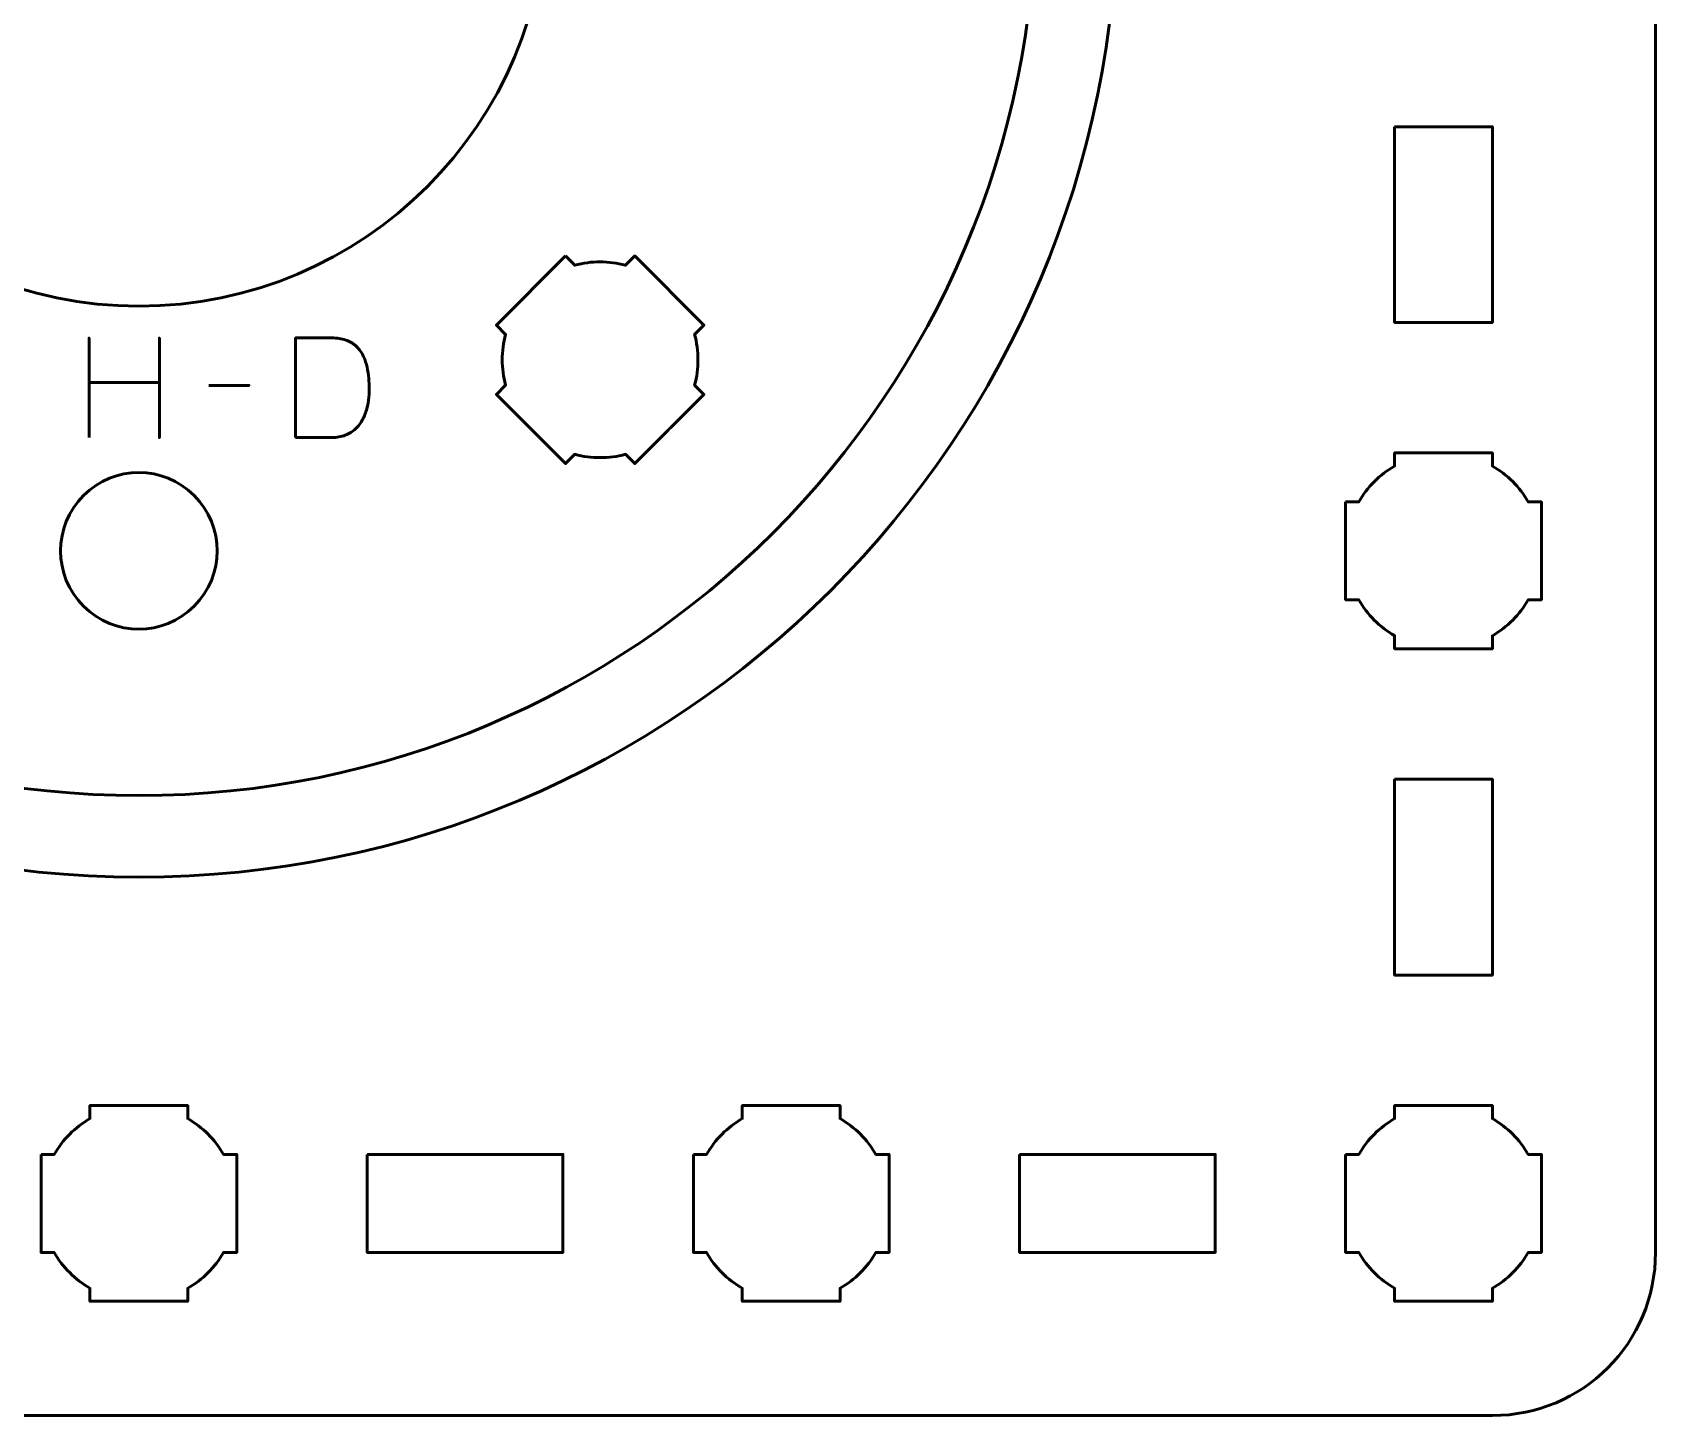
# Model space of a CAD drawing. Header units: centimetres. Extents: x -30.2 to 9.2, y -19.5 to -10.2.
# Drawn here: x -25.826 to -20.85, y -19.5 to -15.261 of the extents above; entities that cross this region are included whole.
import ezdxf

# ---------------------------------------------------------------- set-up
doc = ezdxf.new("R2010")
doc.units = ezdxf.units.CM
doc.header["$MEASUREMENT"] = 0
doc.layers.add('Layer 1', color=7, linetype='Continuous')

msp = doc.modelspace()

# ---------------------------------------------------------------- linework, layer by layer
at = {"layer": 'Layer 1', "lineweight": 53}
for centre, major_axis in [((-25.50001, -14.85001), (0, 3)), ((-25.5, -14.85), (0, 2.75))]:
    msp.add_ellipse(centre, major_axis=major_axis, ratio=1, dxfattribs=at)
at = {"layer": 'Layer 1', "color": 250, "lineweight": 53}
msp.add_ellipse((-25.49999, -14.85), major_axis=(0, 1.25), ratio=1, dxfattribs=at)
at = {"layer": 'Layer 1', "lineweight": 53}
for points, knots in [([(-29.64995, -10.19995), (-29.64995, -10.19995), (-21.35005, -10.19995), (-21.35005, -10.19995), (-21.35005, -10.19995), (-21.07305, -10.19995), (-20.84995, -10.42305), (-20.84995, -10.70005), (-20.84995, -10.70005), (-20.84995, -10.70005), (-20.84995, -18.99995), (-20.84995, -18.99995), (-20.84995, -18.99995), (-20.84995, -19.27695), (-21.07305, -19.50005), (-21.35005, -19.50005), (-21.35005, -19.50005), (-21.35005, -19.50005), (-29.64995, -19.50005), (-29.64995, -19.50005), (-29.64995, -19.50005), (-29.92695, -19.50005), (-30.15005, -19.27695), (-30.15005, -18.99995), (-30.15005, -18.99995), (-30.15005, -18.99995), (-30.15005, -10.70005), (-30.15005, -10.70005), (-30.15005, -10.70005), (-30.15005, -10.42305), (-29.92695, -10.19995), (-29.64995, -10.19995)], [0, 0, 0, 0, 0.125, 0.125, 0.125, 0.125, 0.25, 0.25, 0.25, 0.25, 0.375, 0.375, 0.375, 0.375, 0.5, 0.5, 0.5, 0.5, 0.625, 0.625, 0.625, 0.625, 0.75, 0.75, 0.75, 0.75, 0.875, 0.875, 0.875, 0.875, 1, 1, 1, 1]), ([(-21.65005, -15.55003), (-21.65005, -15.55003), (-21.35005, -15.55003), (-21.35005, -15.55003), (-21.35005, -15.55003), (-21.35005, -15.55003), (-21.35005, -16.15003), (-21.35005, -16.15003), (-21.35005, -16.15003), (-21.35005, -16.15003), (-21.65005, -16.15003), (-21.65005, -16.15003), (-21.65005, -16.15003), (-21.65005, -16.15003), (-21.65005, -15.55003), (-21.65005, -15.55003)], [0, 0, 0, 0, 0.25, 0.25, 0.25, 0.25, 0.5, 0.5, 0.5, 0.5, 0.75, 0.75, 0.75, 0.75, 1, 1, 1, 1]), ([(-24.19187, -15.94599), (-24.19187, -15.94599), (-24.16345, -15.97442), (-24.16345, -15.97442), (-24.16345, -15.97442), (-24.11264, -15.96085), (-24.05898, -15.96087), (-24.00818, -15.97443), (-24.00818, -15.97443), (-24.00818, -15.97443), (-23.97974, -15.94599), (-23.97974, -15.94599), (-23.97974, -15.94599), (-23.97974, -15.94599), (-23.76761, -16.15813), (-23.76761, -16.15813), (-23.76761, -16.15813), (-23.76761, -16.15813), (-23.79603, -16.18654), (-23.79603, -16.18654), (-23.79603, -16.18654), (-23.78245, -16.23736), (-23.78242, -16.29105), (-23.79598, -16.34189), (-23.79598, -16.34189), (-23.79598, -16.34189), (-23.76761, -16.37026), (-23.76761, -16.37026), (-23.76761, -16.37026), (-23.76761, -16.37026), (-23.87044, -16.47308), (-23.87044, -16.47308), (-23.87044, -16.47308), (-23.87044, -16.47308), (-23.87368, -16.47642), (-23.87368, -16.47642), (-23.87368, -16.47642), (-23.87368, -16.47642), (-23.877, -16.47965), (-23.877, -16.47965), (-23.877, -16.47965), (-23.877, -16.47965), (-23.97974, -16.58239), (-23.97974, -16.58239), (-23.97974, -16.58239), (-23.97974, -16.58239), (-24.00807, -16.55406), (-24.00807, -16.55406), (-24.00807, -16.55406), (-24.05893, -16.56765), (-24.11268, -16.56765), (-24.16355, -16.55406), (-24.16355, -16.55406), (-24.16355, -16.55406), (-24.19187, -16.58239), (-24.19187, -16.58239), (-24.19187, -16.58239), (-24.19187, -16.58239), (-24.29319, -16.48107), (-24.29319, -16.48107), (-24.29319, -16.48107), (-24.29319, -16.48107), (-24.29796, -16.47642), (-24.29796, -16.47642), (-24.29796, -16.47642), (-24.29796, -16.47642), (-24.30263, -16.47164), (-24.30263, -16.47164), (-24.30263, -16.47164), (-24.30263, -16.47164), (-24.404, -16.37026), (-24.404, -16.37026), (-24.404, -16.37026), (-24.404, -16.37026), (-24.37565, -16.3419), (-24.37565, -16.3419), (-24.37565, -16.3419), (-24.38921, -16.29106), (-24.3892, -16.23734), (-24.37561, -16.18652), (-24.37561, -16.18652), (-24.37561, -16.18652), (-24.404, -16.15813), (-24.404, -16.15813), (-24.404, -16.15813), (-24.404, -16.15813), (-24.19187, -15.94599), (-24.19187, -15.94599)], [0, 0, 0, 0, 0.0454545, 0.0454545, 0.0454545, 0.0454545, 0.0909091, 0.0909091, 0.0909091, 0.0909091, 0.1363636, 0.1363636, 0.1363636, 0.1363636, 0.1818182, 0.1818182, 0.1818182, 0.1818182, 0.2272727, 0.2272727, 0.2272727, 0.2272727, 0.2727273, 0.2727273, 0.2727273, 0.2727273, 0.3181818, 0.3181818, 0.3181818, 0.3181818, 0.3636364, 0.3636364, 0.3636364, 0.3636364, 0.4090909, 0.4090909, 0.4090909, 0.4090909, 0.4545455, 0.4545455, 0.4545455, 0.4545455, 0.5, 0.5, 0.5, 0.5, 0.5454545, 0.5454545, 0.5454545, 0.5454545, 0.5909091, 0.5909091, 0.5909091, 0.5909091, 0.6363636, 0.6363636, 0.6363636, 0.6363636, 0.6818182, 0.6818182, 0.6818182, 0.6818182, 0.7272727, 0.7272727, 0.7272727, 0.7272727, 0.7727273, 0.7727273, 0.7727273, 0.7727273, 0.8181818, 0.8181818, 0.8181818, 0.8181818, 0.8636364, 0.8636364, 0.8636364, 0.8636364, 0.9090909, 0.9090909, 0.9090909, 0.9090909, 0.9545455, 0.9545455, 0.9545455, 0.9545455, 1, 1, 1, 1]), ([(-21.80001, -16.69997), (-21.80001, -16.69997), (-21.75981, -16.69997), (-21.75981, -16.69997), (-21.75981, -16.69997), (-21.73348, -16.65445), (-21.69552, -16.61652), (-21.65001, -16.59019), (-21.65001, -16.59019), (-21.65001, -16.59019), (-21.65001, -16.54997), (-21.65001, -16.54997), (-21.65001, -16.54997), (-21.65001, -16.54997), (-21.35001, -16.54997), (-21.35001, -16.54997), (-21.35001, -16.54997), (-21.35001, -16.54997), (-21.35001, -16.59016), (-21.35001, -16.59016), (-21.35001, -16.59016), (-21.30448, -16.61649), (-21.26649, -16.65444), (-21.24013, -16.69997), (-21.24013, -16.69997), (-21.24013, -16.69997), (-21.20001, -16.69997), (-21.20001, -16.69997), (-21.20001, -16.69997), (-21.20001, -16.69997), (-21.20001, -16.84539), (-21.20001, -16.84539), (-21.20001, -16.84539), (-21.20001, -16.84539), (-21.19995, -16.85004), (-21.19995, -16.85004), (-21.19995, -16.85004), (-21.19995, -16.85004), (-21.20001, -16.85468), (-21.20001, -16.85468), (-21.20001, -16.85468), (-21.20001, -16.85468), (-21.20001, -16.99997), (-21.20001, -16.99997), (-21.20001, -16.99997), (-21.20001, -16.99997), (-21.24008, -16.99997), (-21.24008, -16.99997), (-21.24008, -16.99997), (-21.26643, -17.04554), (-21.30443, -17.08355), (-21.35001, -17.10991), (-21.35001, -17.10991), (-21.35001, -17.10991), (-21.35001, -17.14997), (-21.35001, -17.14997), (-21.35001, -17.14997), (-21.35001, -17.14997), (-21.49329, -17.14997), (-21.49329, -17.14997), (-21.49329, -17.14997), (-21.49329, -17.14997), (-21.49996, -17.15005), (-21.49996, -17.15005), (-21.49996, -17.15005), (-21.49996, -17.15005), (-21.50664, -17.14997), (-21.50664, -17.14997), (-21.50664, -17.14997), (-21.50664, -17.14997), (-21.65001, -17.14997), (-21.65001, -17.14997), (-21.65001, -17.14997), (-21.65001, -17.14997), (-21.65001, -17.10987), (-21.65001, -17.10987), (-21.65001, -17.10987), (-21.69555, -17.08351), (-21.73353, -17.04552), (-21.75986, -16.99997), (-21.75986, -16.99997), (-21.75986, -16.99997), (-21.80001, -16.99997), (-21.80001, -16.99997), (-21.80001, -16.99997), (-21.80001, -16.99997), (-21.80001, -16.69997), (-21.80001, -16.69997)], [0, 0, 0, 0, 0.0454545, 0.0454545, 0.0454545, 0.0454545, 0.0909091, 0.0909091, 0.0909091, 0.0909091, 0.1363636, 0.1363636, 0.1363636, 0.1363636, 0.1818182, 0.1818182, 0.1818182, 0.1818182, 0.2272727, 0.2272727, 0.2272727, 0.2272727, 0.2727273, 0.2727273, 0.2727273, 0.2727273, 0.3181818, 0.3181818, 0.3181818, 0.3181818, 0.3636364, 0.3636364, 0.3636364, 0.3636364, 0.4090909, 0.4090909, 0.4090909, 0.4090909, 0.4545455, 0.4545455, 0.4545455, 0.4545455, 0.5, 0.5, 0.5, 0.5, 0.5454545, 0.5454545, 0.5454545, 0.5454545, 0.5909091, 0.5909091, 0.5909091, 0.5909091, 0.6363636, 0.6363636, 0.6363636, 0.6363636, 0.6818182, 0.6818182, 0.6818182, 0.6818182, 0.7272727, 0.7272727, 0.7272727, 0.7272727, 0.7727273, 0.7727273, 0.7727273, 0.7727273, 0.8181818, 0.8181818, 0.8181818, 0.8181818, 0.8636364, 0.8636364, 0.8636364, 0.8636364, 0.9090909, 0.9090909, 0.9090909, 0.9090909, 0.9545455, 0.9545455, 0.9545455, 0.9545455, 1, 1, 1, 1]), ([(-25.66971, -16.68028), (-25.57599, -16.58656), (-25.42399, -16.58656), (-25.33027, -16.68028), (-25.33027, -16.68028), (-25.23655, -16.774), (-25.23655, -16.926), (-25.33027, -17.01972), (-25.33027, -17.01972), (-25.42399, -17.11344), (-25.57599, -17.11344), (-25.66971, -17.01972), (-25.66971, -17.01972), (-25.76343, -16.926), (-25.76343, -16.774), (-25.66971, -16.68028)], [0, 0, 0, 0, 0.25, 0.25, 0.25, 0.25, 0.5, 0.5, 0.5, 0.5, 0.75, 0.75, 0.75, 0.75, 1, 1, 1, 1]), ([(-21.65005, -17.55), (-21.65005, -17.55), (-21.35005, -17.55), (-21.35005, -17.55), (-21.35005, -17.55), (-21.35005, -17.55), (-21.35005, -18.15), (-21.35005, -18.15), (-21.35005, -18.15), (-21.35005, -18.15), (-21.65005, -18.15), (-21.65005, -18.15), (-21.65005, -18.15), (-21.65005, -18.15), (-21.65005, -17.55), (-21.65005, -17.55)], [0, 0, 0, 0, 0.25, 0.25, 0.25, 0.25, 0.5, 0.5, 0.5, 0.5, 0.75, 0.75, 0.75, 0.75, 1, 1, 1, 1]), ([(-25.80001, -18.69997), (-25.80001, -18.69997), (-25.75981, -18.69997), (-25.75981, -18.69997), (-25.75981, -18.69997), (-25.73348, -18.65445), (-25.69552, -18.61652), (-25.65001, -18.59019), (-25.65001, -18.59019), (-25.65001, -18.59019), (-25.65001, -18.54997), (-25.65001, -18.54997), (-25.65001, -18.54997), (-25.65001, -18.54997), (-25.35001, -18.54997), (-25.35001, -18.54997), (-25.35001, -18.54997), (-25.35001, -18.54997), (-25.35001, -18.59016), (-25.35001, -18.59016), (-25.35001, -18.59016), (-25.30448, -18.61649), (-25.26649, -18.65444), (-25.24013, -18.69997), (-25.24013, -18.69997), (-25.24013, -18.69997), (-25.20001, -18.69997), (-25.20001, -18.69997), (-25.20001, -18.69997), (-25.20001, -18.69997), (-25.20001, -18.84539), (-25.20001, -18.84539), (-25.20001, -18.84539), (-25.20001, -18.84539), (-25.19995, -18.85004), (-25.19995, -18.85004), (-25.19995, -18.85004), (-25.19995, -18.85004), (-25.20001, -18.85468), (-25.20001, -18.85468), (-25.20001, -18.85468), (-25.20001, -18.85468), (-25.20001, -18.99997), (-25.20001, -18.99997), (-25.20001, -18.99997), (-25.20001, -18.99997), (-25.24008, -18.99997), (-25.24008, -18.99997), (-25.24008, -18.99997), (-25.26643, -19.04554), (-25.30443, -19.08355), (-25.35001, -19.10991), (-25.35001, -19.10991), (-25.35001, -19.10991), (-25.35001, -19.14997), (-25.35001, -19.14997), (-25.35001, -19.14997), (-25.35001, -19.14997), (-25.49329, -19.14997), (-25.49329, -19.14997), (-25.49329, -19.14997), (-25.49329, -19.14997), (-25.49996, -19.15005), (-25.49996, -19.15005), (-25.49996, -19.15005), (-25.49996, -19.15005), (-25.50664, -19.14997), (-25.50664, -19.14997), (-25.50664, -19.14997), (-25.50664, -19.14997), (-25.65001, -19.14997), (-25.65001, -19.14997), (-25.65001, -19.14997), (-25.65001, -19.14997), (-25.65001, -19.10987), (-25.65001, -19.10987), (-25.65001, -19.10987), (-25.69555, -19.08351), (-25.73353, -19.04552), (-25.75986, -18.99997), (-25.75986, -18.99997), (-25.75986, -18.99997), (-25.80001, -18.99997), (-25.80001, -18.99997), (-25.80001, -18.99997), (-25.80001, -18.99997), (-25.80001, -18.69997), (-25.80001, -18.69997)], [0, 0, 0, 0, 0.0454545, 0.0454545, 0.0454545, 0.0454545, 0.0909091, 0.0909091, 0.0909091, 0.0909091, 0.1363636, 0.1363636, 0.1363636, 0.1363636, 0.1818182, 0.1818182, 0.1818182, 0.1818182, 0.2272727, 0.2272727, 0.2272727, 0.2272727, 0.2727273, 0.2727273, 0.2727273, 0.2727273, 0.3181818, 0.3181818, 0.3181818, 0.3181818, 0.3636364, 0.3636364, 0.3636364, 0.3636364, 0.4090909, 0.4090909, 0.4090909, 0.4090909, 0.4545455, 0.4545455, 0.4545455, 0.4545455, 0.5, 0.5, 0.5, 0.5, 0.5454545, 0.5454545, 0.5454545, 0.5454545, 0.5909091, 0.5909091, 0.5909091, 0.5909091, 0.6363636, 0.6363636, 0.6363636, 0.6363636, 0.6818182, 0.6818182, 0.6818182, 0.6818182, 0.7272727, 0.7272727, 0.7272727, 0.7272727, 0.7727273, 0.7727273, 0.7727273, 0.7727273, 0.8181818, 0.8181818, 0.8181818, 0.8181818, 0.8636364, 0.8636364, 0.8636364, 0.8636364, 0.9090909, 0.9090909, 0.9090909, 0.9090909, 0.9545455, 0.9545455, 0.9545455, 0.9545455, 1, 1, 1, 1]), ([(-23.80001, -18.69997), (-23.80001, -18.69997), (-23.75981, -18.69997), (-23.75981, -18.69997), (-23.75981, -18.69997), (-23.73348, -18.65445), (-23.69552, -18.61652), (-23.65001, -18.59019), (-23.65001, -18.59019), (-23.65001, -18.59019), (-23.65001, -18.54997), (-23.65001, -18.54997), (-23.65001, -18.54997), (-23.65001, -18.54997), (-23.35001, -18.54997), (-23.35001, -18.54997), (-23.35001, -18.54997), (-23.35001, -18.54997), (-23.35001, -18.59016), (-23.35001, -18.59016), (-23.35001, -18.59016), (-23.30448, -18.61649), (-23.26649, -18.65444), (-23.24013, -18.69997), (-23.24013, -18.69997), (-23.24013, -18.69997), (-23.20001, -18.69997), (-23.20001, -18.69997), (-23.20001, -18.69997), (-23.20001, -18.69997), (-23.20001, -18.84539), (-23.20001, -18.84539), (-23.20001, -18.84539), (-23.20001, -18.84539), (-23.19995, -18.85004), (-23.19995, -18.85004), (-23.19995, -18.85004), (-23.19995, -18.85004), (-23.20001, -18.85468), (-23.20001, -18.85468), (-23.20001, -18.85468), (-23.20001, -18.85468), (-23.20001, -18.99997), (-23.20001, -18.99997), (-23.20001, -18.99997), (-23.20001, -18.99997), (-23.24008, -18.99997), (-23.24008, -18.99997), (-23.24008, -18.99997), (-23.26643, -19.04554), (-23.30443, -19.08355), (-23.35001, -19.10991), (-23.35001, -19.10991), (-23.35001, -19.10991), (-23.35001, -19.14997), (-23.35001, -19.14997), (-23.35001, -19.14997), (-23.35001, -19.14997), (-23.49329, -19.14997), (-23.49329, -19.14997), (-23.49329, -19.14997), (-23.49329, -19.14997), (-23.49996, -19.15005), (-23.49996, -19.15005), (-23.49996, -19.15005), (-23.49996, -19.15005), (-23.50664, -19.14997), (-23.50664, -19.14997), (-23.50664, -19.14997), (-23.50664, -19.14997), (-23.65001, -19.14997), (-23.65001, -19.14997), (-23.65001, -19.14997), (-23.65001, -19.14997), (-23.65001, -19.10987), (-23.65001, -19.10987), (-23.65001, -19.10987), (-23.69555, -19.08351), (-23.73353, -19.04552), (-23.75986, -18.99997), (-23.75986, -18.99997), (-23.75986, -18.99997), (-23.80001, -18.99997), (-23.80001, -18.99997), (-23.80001, -18.99997), (-23.80001, -18.99997), (-23.80001, -18.69997), (-23.80001, -18.69997)], [0, 0, 0, 0, 0.0454545, 0.0454545, 0.0454545, 0.0454545, 0.0909091, 0.0909091, 0.0909091, 0.0909091, 0.1363636, 0.1363636, 0.1363636, 0.1363636, 0.1818182, 0.1818182, 0.1818182, 0.1818182, 0.2272727, 0.2272727, 0.2272727, 0.2272727, 0.2727273, 0.2727273, 0.2727273, 0.2727273, 0.3181818, 0.3181818, 0.3181818, 0.3181818, 0.3636364, 0.3636364, 0.3636364, 0.3636364, 0.4090909, 0.4090909, 0.4090909, 0.4090909, 0.4545455, 0.4545455, 0.4545455, 0.4545455, 0.5, 0.5, 0.5, 0.5, 0.5454545, 0.5454545, 0.5454545, 0.5454545, 0.5909091, 0.5909091, 0.5909091, 0.5909091, 0.6363636, 0.6363636, 0.6363636, 0.6363636, 0.6818182, 0.6818182, 0.6818182, 0.6818182, 0.7272727, 0.7272727, 0.7272727, 0.7272727, 0.7727273, 0.7727273, 0.7727273, 0.7727273, 0.8181818, 0.8181818, 0.8181818, 0.8181818, 0.8636364, 0.8636364, 0.8636364, 0.8636364, 0.9090909, 0.9090909, 0.9090909, 0.9090909, 0.9545455, 0.9545455, 0.9545455, 0.9545455, 1, 1, 1, 1]), ([(-21.80001, -18.69997), (-21.80001, -18.69997), (-21.75981, -18.69997), (-21.75981, -18.69997), (-21.75981, -18.69997), (-21.73348, -18.65445), (-21.69552, -18.61652), (-21.65001, -18.59019), (-21.65001, -18.59019), (-21.65001, -18.59019), (-21.65001, -18.54997), (-21.65001, -18.54997), (-21.65001, -18.54997), (-21.65001, -18.54997), (-21.35001, -18.54997), (-21.35001, -18.54997), (-21.35001, -18.54997), (-21.35001, -18.54997), (-21.35001, -18.59016), (-21.35001, -18.59016), (-21.35001, -18.59016), (-21.30448, -18.61649), (-21.26649, -18.65444), (-21.24013, -18.69997), (-21.24013, -18.69997), (-21.24013, -18.69997), (-21.20001, -18.69997), (-21.20001, -18.69997), (-21.20001, -18.69997), (-21.20001, -18.69997), (-21.20001, -18.84539), (-21.20001, -18.84539), (-21.20001, -18.84539), (-21.20001, -18.84539), (-21.19995, -18.85004), (-21.19995, -18.85004), (-21.19995, -18.85004), (-21.19995, -18.85004), (-21.20001, -18.85468), (-21.20001, -18.85468), (-21.20001, -18.85468), (-21.20001, -18.85468), (-21.20001, -18.99997), (-21.20001, -18.99997), (-21.20001, -18.99997), (-21.20001, -18.99997), (-21.24008, -18.99997), (-21.24008, -18.99997), (-21.24008, -18.99997), (-21.26643, -19.04554), (-21.30443, -19.08355), (-21.35001, -19.10991), (-21.35001, -19.10991), (-21.35001, -19.10991), (-21.35001, -19.14997), (-21.35001, -19.14997), (-21.35001, -19.14997), (-21.35001, -19.14997), (-21.49329, -19.14997), (-21.49329, -19.14997), (-21.49329, -19.14997), (-21.49329, -19.14997), (-21.49996, -19.15005), (-21.49996, -19.15005), (-21.49996, -19.15005), (-21.49996, -19.15005), (-21.50664, -19.14997), (-21.50664, -19.14997), (-21.50664, -19.14997), (-21.50664, -19.14997), (-21.65001, -19.14997), (-21.65001, -19.14997), (-21.65001, -19.14997), (-21.65001, -19.14997), (-21.65001, -19.10987), (-21.65001, -19.10987), (-21.65001, -19.10987), (-21.69555, -19.08351), (-21.73353, -19.04552), (-21.75986, -18.99997), (-21.75986, -18.99997), (-21.75986, -18.99997), (-21.80001, -18.99997), (-21.80001, -18.99997), (-21.80001, -18.99997), (-21.80001, -18.99997), (-21.80001, -18.69997), (-21.80001, -18.69997)], [0, 0, 0, 0, 0.0454545, 0.0454545, 0.0454545, 0.0454545, 0.0909091, 0.0909091, 0.0909091, 0.0909091, 0.1363636, 0.1363636, 0.1363636, 0.1363636, 0.1818182, 0.1818182, 0.1818182, 0.1818182, 0.2272727, 0.2272727, 0.2272727, 0.2272727, 0.2727273, 0.2727273, 0.2727273, 0.2727273, 0.3181818, 0.3181818, 0.3181818, 0.3181818, 0.3636364, 0.3636364, 0.3636364, 0.3636364, 0.4090909, 0.4090909, 0.4090909, 0.4090909, 0.4545455, 0.4545455, 0.4545455, 0.4545455, 0.5, 0.5, 0.5, 0.5, 0.5454545, 0.5454545, 0.5454545, 0.5454545, 0.5909091, 0.5909091, 0.5909091, 0.5909091, 0.6363636, 0.6363636, 0.6363636, 0.6363636, 0.6818182, 0.6818182, 0.6818182, 0.6818182, 0.7272727, 0.7272727, 0.7272727, 0.7272727, 0.7727273, 0.7727273, 0.7727273, 0.7727273, 0.8181818, 0.8181818, 0.8181818, 0.8181818, 0.8636364, 0.8636364, 0.8636364, 0.8636364, 0.9090909, 0.9090909, 0.9090909, 0.9090909, 0.9545455, 0.9545455, 0.9545455, 0.9545455, 1, 1, 1, 1]), ([(-24.79997, -18.69995), (-24.79997, -18.69995), (-24.19997, -18.69995), (-24.19997, -18.69995), (-24.19997, -18.69995), (-24.19997, -18.69995), (-24.19997, -18.99995), (-24.19997, -18.99995), (-24.19997, -18.99995), (-24.19997, -18.99995), (-24.79997, -18.99995), (-24.79997, -18.99995), (-24.79997, -18.99995), (-24.79997, -18.99995), (-24.79997, -18.69995), (-24.79997, -18.69995)], [0, 0, 0, 0, 0.25, 0.25, 0.25, 0.25, 0.5, 0.5, 0.5, 0.5, 0.75, 0.75, 0.75, 0.75, 1, 1, 1, 1]), ([(-22.8, -18.69995), (-22.8, -18.69995), (-22.2, -18.69995), (-22.2, -18.69995), (-22.2, -18.69995), (-22.2, -18.69995), (-22.2, -18.99995), (-22.2, -18.99995), (-22.2, -18.99995), (-22.2, -18.99995), (-22.8, -18.99995), (-22.8, -18.99995), (-22.8, -18.99995), (-22.8, -18.99995), (-22.8, -18.69995), (-22.8, -18.69995)], [0, 0, 0, 0, 0.25, 0.25, 0.25, 0.25, 0.5, 0.5, 0.5, 0.5, 0.75, 0.75, 0.75, 0.75, 1, 1, 1, 1])]:
    msp.add_open_spline(points, degree=3, knots=knots, dxfattribs=at)
at = {"layer": 'Layer 1', "color": 5, "lineweight": 53}
for points, knots in [([(-25.65264, -16.50261), (-25.65264, -16.50261), (-25.65264, -16.3337), (-25.65264, -16.3337), (-25.65264, -16.3337), (-25.65264, -16.3337), (-25.43717, -16.3337), (-25.43717, -16.3337), (-25.43717, -16.3337), (-25.43717, -16.3337), (-25.43717, -16.50261), (-25.43717, -16.50261), (-25.43717, -16.50261), (-25.43717, -16.50261), (-25.43717, -16.19781), (-25.43717, -16.19781), (-25.43717, -16.19781), (-25.43717, -16.19781), (-25.43717, -16.3337), (-25.43717, -16.3337), (-25.43717, -16.3337), (-25.43717, -16.3337), (-25.65264, -16.3337), (-25.65264, -16.3337), (-25.65264, -16.3337), (-25.65264, -16.3337), (-25.65264, -16.19781), (-25.65264, -16.19781), (-25.65264, -16.19781), (-25.65264, -16.19781), (-25.65264, -16.50261), (-25.65264, -16.50261)], [0, 0, 0, 0, 0.125, 0.125, 0.125, 0.125, 0.25, 0.25, 0.25, 0.25, 0.375, 0.375, 0.375, 0.375, 0.5, 0.5, 0.5, 0.5, 0.625, 0.625, 0.625, 0.625, 0.75, 0.75, 0.75, 0.75, 0.875, 0.875, 0.875, 0.875, 1, 1, 1, 1]), ([(-25.01934, -16.50261), (-25.01934, -16.50261), (-25.01934, -16.19739), (-25.01934, -16.19739), (-25.01934, -16.19739), (-25.01934, -16.19739), (-24.90927, -16.19739), (-24.90927, -16.19739), (-24.90927, -16.19739), (-24.89255, -16.19746), (-24.87809, -16.19965), (-24.86588, -16.20395), (-24.86588, -16.20395), (-24.85375, -16.20825), (-24.84345, -16.21418), (-24.83512, -16.22166), (-24.83512, -16.22166), (-24.82673, -16.22921), (-24.81995, -16.23789), (-24.81466, -16.24762), (-24.81466, -16.24762), (-24.80937, -16.25743), (-24.80528, -16.26787), (-24.80238, -16.27895), (-24.80238, -16.27895), (-24.79949, -16.28996), (-24.79745, -16.30118), (-24.79618, -16.31253), (-24.79618, -16.31253), (-24.79491, -16.32389), (-24.79406, -16.3349), (-24.79371, -16.34555), (-24.79371, -16.34555), (-24.79321, -16.35621), (-24.79356, -16.36743), (-24.79469, -16.37921), (-24.79469, -16.37921), (-24.79582, -16.39099), (-24.79794, -16.40277), (-24.80111, -16.41449), (-24.80111, -16.41449), (-24.80422, -16.4262), (-24.80866, -16.43735), (-24.81438, -16.44786), (-24.81438, -16.44786), (-24.82002, -16.45844), (-24.82722, -16.46783), (-24.83583, -16.47601), (-24.83583, -16.47601), (-24.84451, -16.4842), (-24.85488, -16.49069), (-24.86701, -16.49541), (-24.86701, -16.49541), (-24.87915, -16.50014), (-24.89326, -16.50254), (-24.90927, -16.50261), (-24.90927, -16.50261), (-24.90927, -16.50261), (-25.01934, -16.50261), (-25.01934, -16.50261)], [0, 0, 0, 0, 0.0666667, 0.0666667, 0.0666667, 0.0666667, 0.1333333, 0.1333333, 0.1333333, 0.1333333, 0.2, 0.2, 0.2, 0.2, 0.2666667, 0.2666667, 0.2666667, 0.2666667, 0.3333333, 0.3333333, 0.3333333, 0.3333333, 0.4, 0.4, 0.4, 0.4, 0.4666667, 0.4666667, 0.4666667, 0.4666667, 0.5333333, 0.5333333, 0.5333333, 0.5333333, 0.6, 0.6, 0.6, 0.6, 0.6666667, 0.6666667, 0.6666667, 0.6666667, 0.7333333, 0.7333333, 0.7333333, 0.7333333, 0.8, 0.8, 0.8, 0.8, 0.8666667, 0.8666667, 0.8666667, 0.8666667, 0.9333333, 0.9333333, 0.9333333, 0.9333333, 1, 1, 1, 1]), ([(-25.01934, -16.50261), (-25.01934, -16.50261), (-25.01934, -16.19739), (-25.01934, -16.19739), (-25.01934, -16.19739), (-25.01934, -16.19739), (-24.90927, -16.19739), (-24.90927, -16.19739), (-24.90927, -16.19739), (-24.89255, -16.19746), (-24.87809, -16.19965), (-24.86588, -16.20395), (-24.86588, -16.20395), (-24.85375, -16.20825), (-24.84345, -16.21418), (-24.83512, -16.22166), (-24.83512, -16.22166), (-24.82673, -16.22921), (-24.81995, -16.23789), (-24.81466, -16.24762), (-24.81466, -16.24762), (-24.80937, -16.25743), (-24.80528, -16.26787), (-24.80238, -16.27895), (-24.80238, -16.27895), (-24.79949, -16.28996), (-24.79745, -16.30118), (-24.79618, -16.31253), (-24.79618, -16.31253), (-24.79491, -16.32389), (-24.79406, -16.3349), (-24.79371, -16.34555), (-24.79371, -16.34555), (-24.79321, -16.35621), (-24.79356, -16.36743), (-24.79469, -16.37921), (-24.79469, -16.37921), (-24.79582, -16.39099), (-24.79794, -16.40277), (-24.80111, -16.41449), (-24.80111, -16.41449), (-24.80422, -16.4262), (-24.80866, -16.43735), (-24.81438, -16.44786), (-24.81438, -16.44786), (-24.82002, -16.45844), (-24.82722, -16.46783), (-24.83583, -16.47601), (-24.83583, -16.47601), (-24.84451, -16.4842), (-24.85488, -16.49069), (-24.86701, -16.49541), (-24.86701, -16.49541), (-24.87915, -16.50014), (-24.89326, -16.50254), (-24.90927, -16.50261), (-24.90927, -16.50261), (-24.90927, -16.50261), (-25.01934, -16.50261), (-25.01934, -16.50261)], [0, 0, 0, 0, 0.0666667, 0.0666667, 0.0666667, 0.0666667, 0.1333333, 0.1333333, 0.1333333, 0.1333333, 0.2, 0.2, 0.2, 0.2, 0.2666667, 0.2666667, 0.2666667, 0.2666667, 0.3333333, 0.3333333, 0.3333333, 0.3333333, 0.4, 0.4, 0.4, 0.4, 0.4666667, 0.4666667, 0.4666667, 0.4666667, 0.5333333, 0.5333333, 0.5333333, 0.5333333, 0.6, 0.6, 0.6, 0.6, 0.6666667, 0.6666667, 0.6666667, 0.6666667, 0.7333333, 0.7333333, 0.7333333, 0.7333333, 0.8, 0.8, 0.8, 0.8, 0.8666667, 0.8666667, 0.8666667, 0.8666667, 0.9333333, 0.9333333, 0.9333333, 0.9333333, 1, 1, 1, 1]), ([(-25.28519, -16.34301), (-25.28519, -16.34301), (-25.162, -16.34301), (-25.162, -16.34301), (-25.162, -16.34301), (-25.162, -16.34301), (-25.28519, -16.34301), (-25.28519, -16.34301)], [0, 0, 0, 0, 0.5, 0.5, 0.5, 0.5, 1, 1, 1, 1])]:
    msp.add_open_spline(points, degree=3, knots=knots, dxfattribs=at)

doc.saveas('drawing.dxf')
